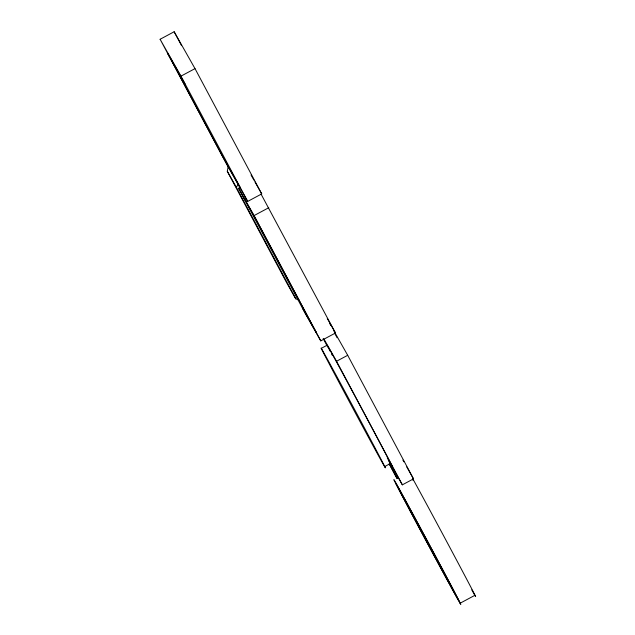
<?xml version="1.0" encoding="UTF-8"?>
<svg xmlns="http://www.w3.org/2000/svg" width="635" height="635" viewBox="0 0 635 635"><rect width="100%" height="100%" fill="white"/><g stroke="black" fill="none" stroke-linecap="round" stroke-linejoin="round"><path stroke-width="0.95" d="M299.196 300.252L295.735 298.791L286.647 282.726L227.29 171.267L228.314 165.751M295.735 298.791L236.379 187.333L238.276 183.848M160.107 39.267L174.149 31.75L195.008 68.62L261.723 193.905L247.682 201.422L226.822 164.552L160.107 39.267L180.967 76.136L247.682 201.422M180.967 76.136L195.008 68.62M261.041 194.064L335.478 333.002L320.77 340.876L305.316 313.563L238.601 188.277L240.332 187.357M238.601 188.277L254.056 215.59L268.764 207.716M321.31 348.329L327.215 345.17M323.993 339.074L336.55 361.259L347.694 355.29L413.496 478.869L402.352 484.838L388.35 460.089M384.58 466.63A67.183 0.476 61.8 0 0 339.011 380.548A67.183 0.476 61.8 0 0 335.24 375.261A67.183 0.476 61.8 0 0 384.58 466.63L390.485 463.463M460.065 603.25A70.104 0.5 61.8 0 0 411.877 512.247A70.104 0.5 61.8 0 0 409.115 508.929A70.104 0.5 61.8 0 0 460.065 603.25L474.893 595.312M251.055 175.038L253.968 180.181M254.937 181.896L261.723 193.905M327.271 318.492L335.478 333.002M329.827 323.723L330.795 325.43M333.692 330.549L347.694 355.29M402.876 460.097L403.844 461.804M406.741 466.923L413.496 478.869M184.96 83.844L167.87 53.634L222.829 156.845L239.927 187.055M243.205 196.802L256.421 220.162L316.166 332.359L302.951 308.991M227.29 171.267L236.379 187.333M174.149 31.75L181.562 45.672M334.796 333.415L337.114 337.764M336.55 361.259L402.352 484.838M389.874 463.447L397.859 478.504M323.183 338.511L327.819 347.21M389.461 464.217L396.867 478.131M389.191 463.812L397.065 478.599M254.056 215.59L320.77 340.876M412.401 478.068A70.104 0.5 61.8 0 1 456.454 559.872A70.104 0.5 61.8 0 1 471.765 589.875M413.171 480.528A70.104 0.5 61.8 0 1 412.425 479.084M327.731 346.392A67.183 0.476 61.8 0 1 363.093 411.234A67.183 0.476 61.8 0 1 387.239 457.795M332.43 355.529A67.183 0.476 61.8 0 1 331.541 353.83M330.367 351.568A67.183 0.476 61.8 0 1 328.787 348.504M410.131 510.778A66.111 0.468 61.8 0 0 458.184 599.734A66.111 0.468 61.8 0 0 412.734 513.913A66.111 0.468 61.8 0 0 410.131 510.778"/></g></svg>
